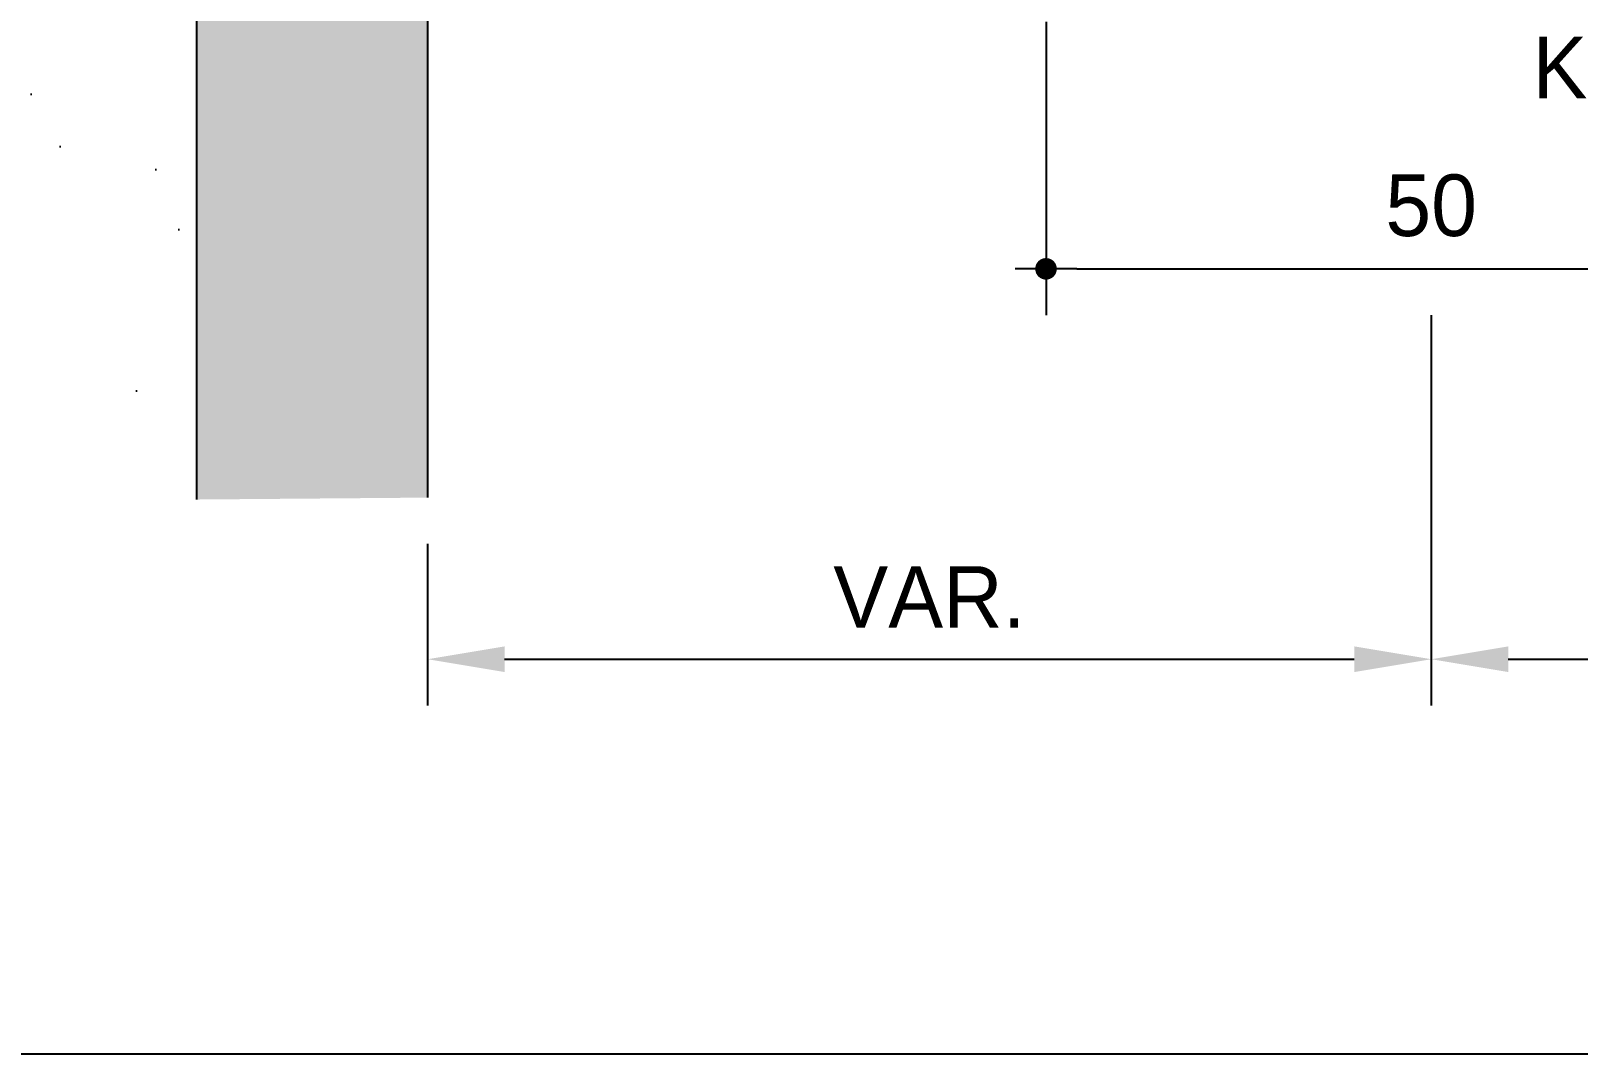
# Model space of a CAD drawing. Header units: millimetres. Extents: x -153 to 2280, y 0 to 724.
# Drawn here: x 50.2 to 100.4, y 397 to 430.2 of the extents above; entities that cross this region are included whole.
import ezdxf
from ezdxf.enums import TextEntityAlignment as Align

# ---------------------------------------------------------------- set-up
doc = ezdxf.new("R2010")
doc.units = ezdxf.units.MM
doc.header["$LTSCALE"] = 0.025
doc.header["$MEASUREMENT"] = 0
doc.layers.get('0').update_dxf_attribs({"lineweight": 5})
for name, color, linetype in [('FILL', 253, 'Continuous'), ('MARCHIO', 7, 'Continuous'), ('MURO', 5, 'Continuous'), ('QUOTE', 254, 'Continuous'), ('TESTO', 2, 'Continuous')]:
    doc.layers.add(name, color=color, linetype=linetype)
doc.styles.add('Aluk Text', font='GOTHIC.TTF')
doc.styles.get("Standard").update_dxf_attribs({"font": 'arial.ttf'})
doc.dimstyles.new('FRECCIA_1-1', dxfattribs={"dimtxt": 2, "dimasz": 2.5, "dimexe": 1.5, "dimexo": 1.5, "dimgap": 1, "dimtad": 3, "dimdsep": 46, "dimtxsty": 'Standard', "dimcen": 0, "dimclrt": 2, "dimaunit": 1, "dimadec": 0, "dimazin": 0, "dimtfac": 0.7, "dimtmove": 0, "dimatfit": 3, "dimfxl": 1, "dimtolj": 2, "dimarcsym": 0})
doc.dimstyles.new('SCALA_1-2$0', dxfattribs={"dimtxt": 2, "dimasz": 1, "dimexe": 1.5, "dimexo": 1.5, "dimgap": 1, "dimtad": 3, "dimlfac": 2, "dimdsep": 46, "dimtxsty": 'Standard', "dimblk1": 'PUNTO', "dimblk2": 'PUNTO', "dimsah": 1, "dimcen": 0, "dimclrt": 2, "dimaunit": 1, "dimadec": 0, "dimazin": 0, "dimtfac": 0.7, "dimtmove": 0, "dimatfit": 3, "dimldrblk": 'PUNTO', "dimfxl": 1, "dimtolj": 2, "dimarcsym": 0})

# ---------------------------------------------------------------- blocks, each defined once
blk = doc.blocks.new('*D25')
at = {"layer": 'Defpoints', "color": 0, "transparency": 16777216}
for p in [(95.68233138290992, 422.4907448375258), (63.10339659432524, 415.0643917240431), (95.68233138290992, 409.8178891046898)]:
    blk.add_point(p, dxfattribs=at)
at = {"layer": 'QUOTE', "color": 0, "lineweight": -2, "transparency": 16777216}
for p, q in [((95.68233138290992, 420.9907448375258), (95.68233138290992, 408.3178891046898)), ((63.10339659432524, 413.5643917240431), (63.10339659432524, 408.3178891046898)), ((65.60339659432523, 409.8178891046898), (93.18233138290992, 409.8178891046898))]:
    blk.add_line(p, q, dxfattribs=at)
at = {"layer": 'QUOTE', "color": 0, "transparency": 16777216}
for points in [[(65.60339659432523, 410.2345557713564), (65.60339659432523, 409.4012224380231), (63.10339659432524, 409.8178891046898)], [(93.18233138290992, 410.2345557713564), (93.18233138290992, 409.4012224380231), (95.68233138290992, 409.8178891046898)]]:
    blk.add_solid(points, dxfattribs=at)
at = {"layer": 'QUOTE', "color": 2, "transparency": 16777216, "insert": (79.39286398861758, 411.8369237749821), "char_height": 2, "attachment_point": 5, "style": 'Aluk Text'}
blk.add_mtext('\\A2;VAR.', dxfattribs=at)
blk = doc.blocks.new('*D26')
at = {"layer": 'Defpoints', "color": 0, "transparency": 16777216}
for p in [(181.4276491663348, 429.4994261769863), (95.68233138290992, 422.4907448375258), (181.4276491663348, 409.8178891046898)]:
    blk.add_point(p, dxfattribs=at)
at = {"layer": 'QUOTE', "color": 0, "lineweight": -2, "transparency": 16777216}
for p, q in [((95.68233138290992, 420.9907448375258), (95.68233138290992, 408.3178891046898)), ((98.18233138290992, 409.8178891046898), (181.4276491663348, 409.8178891046898))]:
    blk.add_line(p, q, dxfattribs=at)
at = {"layer": 'QUOTE', "color": 0, "transparency": 16777216}
blk.add_solid([(98.18233138290992, 410.2345557713564), (98.18233138290992, 409.4012224380231), (95.68233138290992, 409.8178891046898)], dxfattribs=at)
at = {"layer": 'QUOTE', "color": 2, "transparency": 16777216, "insert": (139.8049902746224, 411.8178891046898), "char_height": 2, "attachment_point": 5, "style": 'Aluk Text'}
blk.add_mtext('\\A2;ML', dxfattribs=at)
blk = doc.blocks.new('_None')
blk = doc.blocks.new('PUNTO')
blk.add_line((-1, 0), (1, 0))
at = {"const_width": 0.35}
blk.add_lwpolyline([(-0.1750000000000114, 0, 1), (0.1750000000000114, 0, 1)], format="xyb", close=True, dxfattribs=at)
blk = doc.blocks.new('*D21')
at = {"layer": 'Defpoints', "color": 0, "transparency": 16777216}
for p in [(83.17816793434065, 432.0118384157703), (108.1864948314792, 432.0125786257919), (108.1864948314792, 422.4907448375258)]:
    blk.add_point(p, dxfattribs=at)
at = {"layer": 'QUOTE', "color": 0, "lineweight": -2, "transparency": 16777216}
for p, q in [((83.17816793434065, 430.5118384157703), (83.17816793434065, 420.9907448375258)), ((108.1864948314792, 430.5125786257919), (108.1864948314792, 420.9907448375258)), ((84.17816793434065, 422.4907448375258), (107.1864948314792, 422.4907448375258))]:
    blk.add_line(p, q, dxfattribs=at)
at = {"layer": 'QUOTE', "color": 0, "lineweight": -2, "transparency": 16777216, "rotation": 180}
blk.add_blockref('PUNTO', (83.17816793434065, 422.4907448375258), dxfattribs=at)
at = {"layer": 'QUOTE', "color": 0, "lineweight": -2, "transparency": 16777216}
blk.add_blockref('PUNTO', (108.1864948314792, 422.4907448375258), dxfattribs=at)
at = {"layer": 'QUOTE', "color": 2, "transparency": 16777216, "insert": (95.68233138290992, 424.5410507518698), "char_height": 2, "attachment_point": 5, "style": 'Aluk Text'}
blk.add_mtext('\\A2;50', dxfattribs=at)

msp = doc.modelspace()

# ---------------------------------------------------------------- hatches: boundary and pattern name
at = {"layer": 'FILL'}
h = msp.add_hatch(dxfattribs=at)
h.set_pattern_fill('AR-SAND', color=256, scale=0.06, style=0)
h.set_pattern_definition([(37.50000000000001, (14.90342981535535, 400.7479612510872), (-0.09600187775904274, 2.936479423976054), [0, -2.31648, 0, -2.5908, 0, -2.4765]), (7.499999999999999, (14.90342981535535, 400.7479612510872), (2.697139698828016, 4.300950603410126), [0, -1.24968, 0, -2.08788, 0, -0.8001]), (327.5, (13.02890981535534, 400.7479612510872), (4.745954221448748, 0.008623108071274145), [0, -0.7619999999999999, 0, -2.7432, 0, -3.5814]), (317.5, (13.02890981535534, 400.7479612510872), (4.581338714833783, 1.337575939543297), [0, -0.3809999999999999, 0, -1.79832, 0, -2.0574])])
h.paths.add_polyline_path([(63.1033965943253, 539.1971346809673), (55.6033965943253, 536.2559505866002), (55.60339659432529, 415.0020880378601), (63.10339659432524, 415.0643917240431)])
h = msp.add_hatch(dxfattribs=at)
h.set_pattern_fill('AR-CONC', color=256, scale=2, style=0)
h.set_pattern_definition([(49.99999999999999, (382.9089929828522, 332.2519093605292), (14.34520365201507, -1.255042699651902), [1.5, -16.5]), (355, (382.9089929828522, 332.2519093605292), (-2.77502667226, 15.04384267400024), [1.2, -13.2]), (100.4514, (384.1044265828522, 332.1473225605292), (11.57018763428043, 13.78879084121907), [1.274803799999996, -14.02284223999997]), (46.18420000000002, (382.9089929828522, 336.2519093605292), (21.34482097251289, -3.310380286580362), [2.249999999999999, -24.74999999999999]), (96.63559999999998, (384.6877278828522, 335.9760432205292), (18.69325411097407, 19.48235741800884), [1.912205759999996, -21.03425999999993]), (351.1842, (382.9089929828522, 336.2519093605292), (18.69323890267254, 19.48237201850649), [1.8, -19.8]), (21, (384.9089929828522, 335.2519093605292), (11.93814104236923, -8.052377813306776), [1.5, -16.5]), (326.0000000000001, (384.9089929828522, 335.2519093605292), (4.866306638431634, 14.50300090093706), [1.2, -13.2]), (71.4514, (385.9038376428522, 334.5808772405292), (16.8044525716298, 6.450609934199048), [1.2748038, -14.02284224]), (37.50000000000001, (382.9089929828522, 332.2519093605292), (0.2431971063458134, 6.65787707662623), [0, -13.04, 0, -13.4, 0, -13.25]), (7.499999999999999, (382.9089929828522, 332.2519093605292), (5.261390748842972, 7.888234237647205), [0, -7.64, 0, -12.74, 0, -5.05]), (327.5, (378.4489929828521, 332.2519093605292), (10.67644872344818, -0.451097434687596), [0, -5, 0, -15.6, 0, -20.7]), (317.5, (376.4489929828521, 332.2519093605292), (11.66372338684772, 2.002099646646353), [0, -6.5, 0, -10.36, 0, -14.7])])
h.paths.add_polyline_path([(40.89597604480949, 490.1633367885779), (38.61419448443608, 487.7356462061726), (38.61419448443613, 478.4985242699707), (40.89597604480949, 475.7765672988193), (38.61419448443608, 474.1581066136844), (38.61419448443602, 418.6731904523967), (55.6033965943253, 415.0020880378601), (55.6033965943253, 536.2559505866002), (51.79465790525743, 534.7623236996819), (48.09321613030884, 530.2407675032409), (42.54105737300259, 527.9799906490634), (38.61419448443608, 519.7940629933207), (38.61419448443613, 509.1632490932087), (41.51288300730059, 505.7832588730338), (38.61419448443608, 502.2715807724593), (38.61419448443608, 492.9000068975571)])
h.paths.add_polyline_path([(38.61419448443608, 519.7940629933207), (35.34381728750325, 512.9766436179134), (38.61419448443602, 509.1632490932088)])
h.paths.add_polyline_path([(38.61419448443602, 492.9000068975573), (38.61419448443602, 502.2715807724593), (34.72691032501164, 497.5622473805878)])
h.paths.add_polyline_path([(38.61419448443602, 487.7356462061726), (34.52127467084822, 483.3810037379598), (38.61419448443602, 478.4985242699707)])
h.paths.add_polyline_path([(38.61419448443596, 474.1581066136844), (34.52127467084828, 471.2550111023783), (32.2592824750461, 461.1842719619297), (34.72691032501164, 453.3743121637453), (32.05364682088223, 444.9477748241687), (35.34381728750331, 434.2604606304148), (32.41233572799209, 420.0133156983105), (38.61419448443602, 418.6731904523967)])

# ---------------------------------------------------------------- linework, layer by layer
at = {"layer": 'MARCHIO'}
msp.add_lwpolyline([(0, 397.0000000000001), (0, 694), (210, 694), (210, 397.0000000000001)], close=True, dxfattribs=at)
at = {"layer": 'MURO'}
for p, q in [((63.10339659432526, 536.9101805968967), (63.10339659432524, 415.0643917240431)), ((55.6033965943253, 536.2559505866002), (55.6033965943253, 415.0020880378601))]:
    msp.add_line(p, q, dxfattribs=at)

# ---------------------------------------------------------------- texts
at = {"layer": 'TESTO', "style": 'Aluk Text'}
msp.add_text('K 851', height=2, dxfattribs=at).set_placement((102.4627042015324, 429.031726385115), align=Align.MIDDLE)

# ---------------------------------------------------------------- dimensions: what is measured, and where the dimension line sits
at = {"layer": 'QUOTE'}
dim = msp.add_linear_dim(base=(108.1864948314792, 422.4907448375258), p1=(83.17816793434065, 432.0118384157703), p2=(108.1864948314792, 432.0125786257919), dimstyle='SCALA_1-2$0', override={"dimdec": 0, "dimtxsty": 'Aluk Text'}, dxfattribs=at)
dim.commit()
dim.dimension.update_dxf_attribs({"geometry": '*D21', "text_midpoint": (95.68233138290992, 424.5410507518698)})
for base, p1, p2, text, override, picture, middle in [((181.4276491663348, 409.8178891046898), (95.68233138290992, 422.4907448375258), (181.4276491663348, 429.4994261769863), 'ML', {"dimtxt": 2, "dimtxsty": 'Aluk Text', "dimblk2": 'None', "dimsah": 1, "dimse2": 1}, '*D26', (139.8049902746224, 411.8178891046898)), ((95.68233138290992, 409.8178891046898), (63.10339659432524, 415.0643917240431), (95.68233138290992, 422.4907448375258), 'VAR.', {"dimtxt": 2, "dimtxsty": 'Aluk Text'}, '*D25', (79.39286398861758, 411.8369237749821))]:
    dim = msp.add_linear_dim(base=base, p1=p1, p2=p2, text=text, dimstyle='FRECCIA_1-1', override=override, dxfattribs=at)
    dim.commit()
    dim.dimension.update_dxf_attribs({"geometry": picture, "text_midpoint": middle})

doc.saveas('drawing.dxf')
